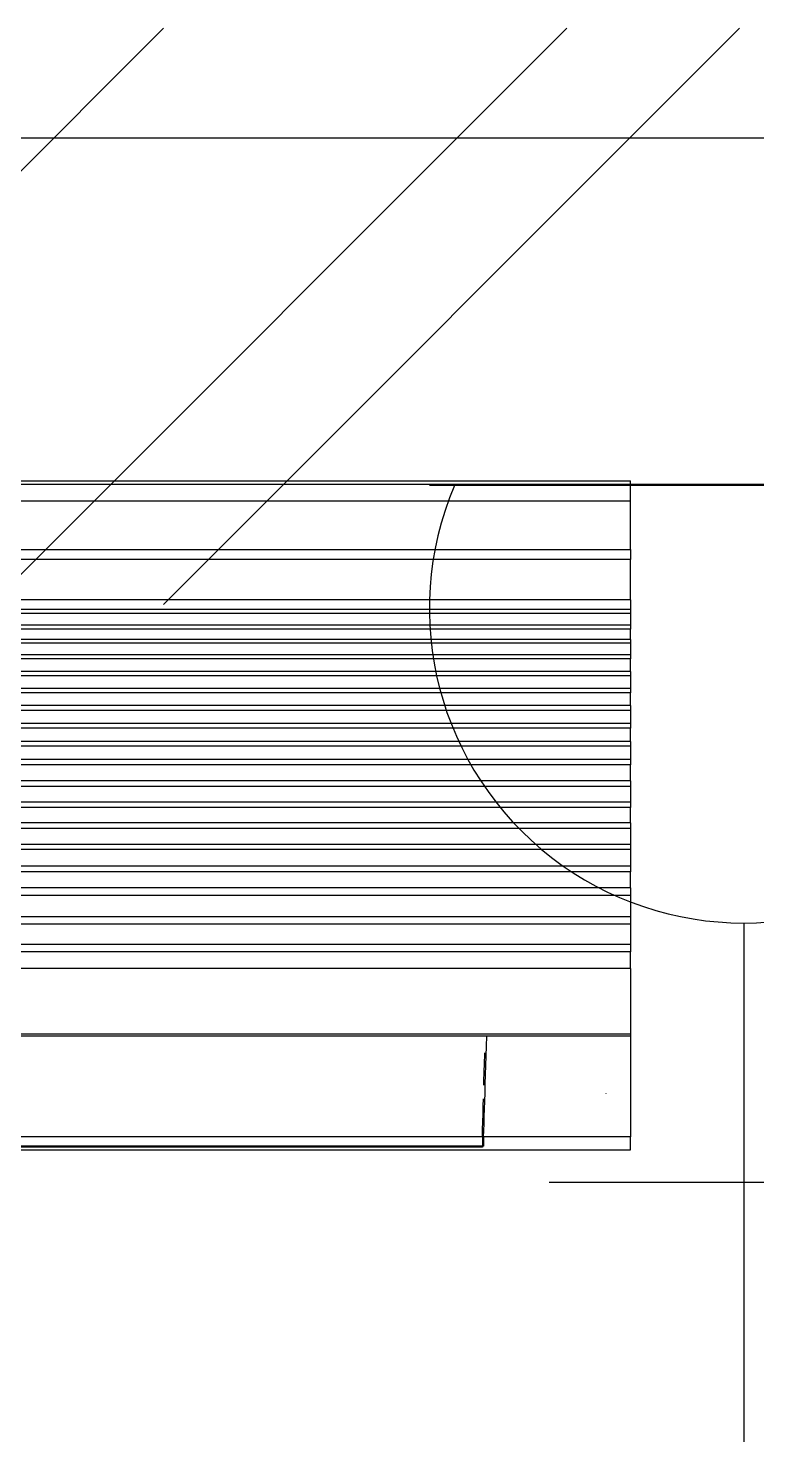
# Model space of a CAD drawing. Header units: inches. Extents: x -106706990 to 300603, y -86718466 to 1728185.
# Drawn here: x 56125 to 56442, y 34489 to 35102 of the extents above; entities that cross this region are included whole.
import ezdxf

# ---------------------------------------------------------------- set-up
doc = ezdxf.new("R2010")
doc.units = ezdxf.units.IN
doc.header["$MEASUREMENT"] = 0
doc.linetypes.add('HIDDEN', pattern=[0.375, 0.25, -0.125])
for name, color, linetype in [('A-WALL', 1, 'Continuous'), ('A-WLH', 7, 'Continuous'), ('Edges', 7, 'Continuous'), ('ELECT', 6, 'Continuous')]:
    doc.layers.add(name, color=color, linetype=linetype)

# ---------------------------------------------------------------- blocks, each defined once
blk = doc.blocks.new('A$C52B244CD')
at = {"layer": 'A-WLH', "color": 8}
for p, q in [((0, 0), (250, 250)), ((75, 0), (325, 250)), ((250, 0), (500, 250)), ((325, 0), (575, 250))]:
    blk.add_line(p, q, dxfattribs=at)
blk = doc.blocks.new('SOCKET')
at = {"layer": 'ELECT', "color": 6}
for p, q in [((15248.7, 25891.39), (15248.7, 26116.39)), ((15164.32, 26003.89), (15333.07, 26003.89)), ((15112.29, 25701.64), (15385.1, 25701.64))]:
    blk.add_line(p, q, dxfattribs=at)
blk.add_arc((15248.7, 25754.99), 136.41, 336.97635, 203.02365, dxfattribs=at)
blk = doc.blocks.new('air con')
at = {"layer": 'Edges'}
for p, q in [((71.402, 41.898), (152.402, 41.898)), ((152.402, 41.095), (152.402, 41.898)), ((71.402, 41.095), (152.402, 41.095)), ((152.402, 39.122), (152.402, 41.095)), ((71.402, 39.122), (152.402, 39.122)), ((152.402, 39.122), (152.402, 38.724)), ((152.402, 38.724), (71.402, 38.724)), ((152.402, 37.092), (152.402, 38.724)), ((152.402, 37.092), (71.402, 37.092)), ((152.402, 37.092), (152.402, 36.701)), ((152.402, 36.701), (71.402, 36.701)), ((152.402, 36.542), (71.402, 36.542)), ((152.402, 36.701), (152.402, 36.542)), ((152.402, 36.542), (152.402, 36.078)), ((152.402, 36.078), (71.402, 36.078)), ((152.402, 36.078), (152.402, 35.914)), ((152.402, 35.914), (71.402, 35.914)), ((152.402, 35.493), (71.402, 35.493)), ((152.402, 35.493), (152.402, 35.914)), ((152.402, 35.493), (152.402, 35.34)), ((152.402, 35.34), (71.402, 35.34)), ((152.402, 34.877), (71.402, 34.877)), ((152.402, 35.34), (152.402, 34.877)), ((152.402, 34.877), (152.402, 34.709)), ((152.402, 34.709), (71.402, 34.709)), ((152.402, 34.207), (152.402, 34.709)), ((152.402, 34.207), (71.402, 34.207)), ((152.402, 34.022), (71.402, 34.022)), ((152.402, 34.207), (152.402, 34.022)), ((152.402, 34.022), (152.402, 33.51)), ((152.402, 33.51), (71.402, 33.51)), ((152.402, 33.335), (71.402, 33.335)), ((152.402, 33.51), (152.402, 33.335)), ((152.402, 32.826), (152.402, 33.335)), ((152.402, 32.826), (71.402, 32.826)), ((152.402, 32.625), (71.402, 32.625)), ((152.402, 32.826), (152.402, 32.625)), ((152.402, 32.625), (152.402, 32.098)), ((152.402, 32.098), (71.402, 32.098)), ((152.402, 32.098), (152.402, 31.911)), ((152.402, 31.911), (71.402, 31.911)), ((152.402, 31.378), (71.402, 31.378)), ((152.402, 31.378), (152.402, 31.911)), ((152.402, 31.378), (152.402, 31.189)), ((152.402, 31.189), (71.402, 31.189)), ((152.402, 31.189), (152.402, 30.654)), ((152.402, 30.654), (71.402, 30.654)), ((152.402, 30.439), (71.402, 30.439)), ((152.402, 30.654), (152.402, 30.439)), ((152.402, 29.791), (152.402, 30.439)), ((152.402, 29.791), (71.402, 29.791)), ((152.402, 29.791), (152.402, 29.562)), ((152.402, 29.562), (71.402, 29.562)), ((152.402, 29.562), (152.402, 28.935)), ((152.402, 28.935), (71.402, 28.935)), ((152.402, 28.714), (71.402, 28.714)), ((152.402, 28.935), (152.402, 28.714)), ((152.402, 28.092), (152.402, 28.714)), ((152.402, 28.092), (71.402, 28.092)), ((152.402, 28.092), (152.402, 27.871)), ((152.402, 27.871), (71.402, 27.871)), ((152.402, 27.871), (152.402, 27.226)), ((152.402, 27.226), (71.402, 27.226)), ((152.402, 27.024), (71.402, 27.024)), ((152.402, 27.226), (152.402, 27.024)), ((152.402, 27.024), (152.402, 26.349)), ((152.402, 26.349), (71.402, 26.349)), ((152.402, 26.349), (152.402, 26.117)), ((152.402, 26.117), (71.402, 26.117)), ((152.402, 25.469), (152.402, 26.117)), ((152.402, 25.469), (71.402, 25.469)), ((152.402, 25.162), (71.402, 25.162)), ((152.402, 25.469), (152.402, 25.162)), ((152.402, 25.162), (152.402, 24.304)), ((152.402, 24.304), (71.402, 24.304)), ((152.402, 24.002), (71.402, 24.002)), ((152.402, 24.304), (152.402, 24.002)), ((152.402, 24.002), (152.402, 23.184)), ((152.402, 23.184), (71.402, 23.184)), ((152.402, 22.883), (71.402, 22.883)), ((152.402, 23.184), (152.402, 22.883)), ((152.402, 22.213), (152.402, 22.883)), ((152.402, 22.213), (71.402, 22.213)), ((152.402, 22.213), (152.402, 19.568)), ((152.402, 19.568), (71.402, 19.568)), ((152.402, 19.493), (71.402, 19.493)), ((146.588, 19.085), (146.601, 19.493)), ((152.402, 19.568), (152.402, 19.493)), ((152.402, 19.493), (152.402, 15.42)), ((146.575, 18.687), (146.588, 19.085)), ((146.494, 18.035), (146.504, 18.391)), ((146.504, 18.391), (146.514, 18.752)), ((146.514, 18.752), (146.516, 18.813)), ((146.55, 17.923), (146.562, 18.299)), ((146.562, 18.299), (146.575, 18.687)), ((146.479, 17.503), (146.484, 17.685)), ((146.484, 17.685), (146.494, 18.035)), ((146.538, 17.558), (146.55, 17.923)), ((146.516, 16.869), (146.527, 17.206)), ((146.527, 17.206), (146.538, 17.558)), ((151.402, 17.184), (151.402, 17.175)), ((146.447, 16.349), (146.456, 16.673)), ((146.456, 16.673), (146.464, 16.956)), ((146.495, 16.239), (146.505, 16.546)), ((146.505, 16.546), (146.516, 16.869)), ((146.429, 15.722), (146.438, 16.032)), ((146.438, 16.032), (146.447, 16.349)), ((146.486, 15.948), (146.495, 16.239)), ((146.421, 15.42), (76.921, 15.42)), ((146.421, 15.42), (146.429, 15.722)), ((146.468, 15.42), (146.421, 15.42)), ((146.421, 15.42), (146.421, 15.051)), ((146.468, 15.42), (146.477, 15.675)), ((152.402, 15.42), (146.468, 15.42)), ((146.468, 15.42), (146.468, 15.051)), ((146.477, 15.675), (146.486, 15.948)), ((152.402, 14.898), (152.402, 15.42)), ((71.402, 14.898), (152.402, 14.898)), ((146.421, 15.051), (76.921, 15.051)), ((146.421, 15.012), (76.921, 15.012)), ((146.468, 15.051), (146.421, 15.051)), ((146.421, 15.051), (146.421, 15.012))]:
    blk.add_line(p, q, dxfattribs=at)

msp = doc.modelspace()

# ---------------------------------------------------------------- linework, layer by layer
at = {"layer": 'A-WALL', "color": 8}
for p, q in [((60688.78, 35054.42), (51988.78, 35054.42)), ((51988.78, 34904.42), (60688.78, 34904.42))]:
    msp.add_line(p, q, dxfattribs=at)

# ---------------------------------------------------------------- block references
at = {"xscale": 10.74849191040555, "yscale": 10.74849191040555, "zscale": 10.74849191040555}
msp.add_blockref('air con', (54748.66, 34455.5), dxfattribs=at)
at = {"layer": 'A-WLH', "color": 8}
msp.add_blockref('A$C52B244CD', (55859.04, 34852.11), dxfattribs=at)
at = {"layer": 'ELECT', "color": 7, "linetype": 'HIDDEN', "rotation": 180}
msp.add_blockref('SOCKET', (71684.55, 60605.43), dxfattribs=at)

doc.saveas('drawing.dxf')
